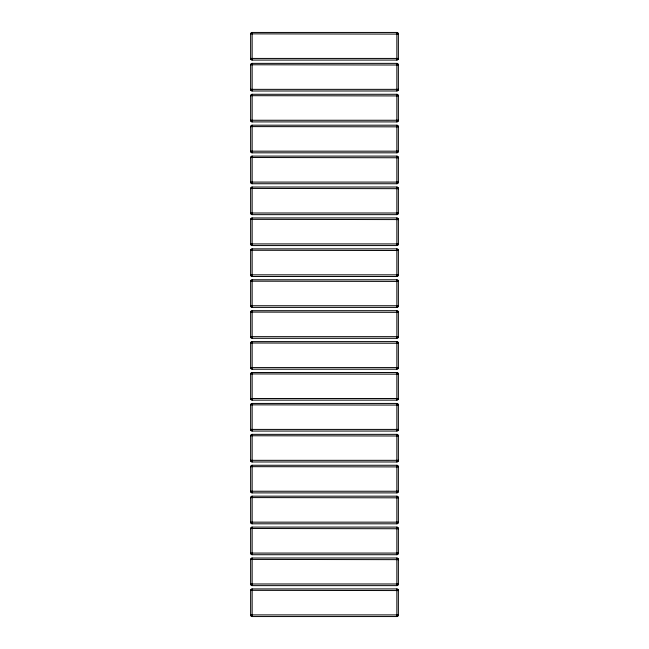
<?xml version="1.0" encoding="UTF-8"?>
<svg xmlns="http://www.w3.org/2000/svg" width="649" height="649" viewBox="0 0 649 649"><rect width="100%" height="100%" fill="white"/><g stroke="black" fill="none" stroke-linecap="round" stroke-linejoin="round"><path stroke-width="0.97" d="M398.372 59.01L398.372 33.513M398.372 89.927L398.372 64.429M398.372 120.844L398.372 95.346M398.372 151.761L398.372 126.255M398.372 182.677L398.372 157.172M398.372 213.586L398.372 188.088M398.372 244.503L398.372 219.005M398.372 275.419L398.372 249.922M398.372 306.336L398.372 280.839M398.372 337.253L398.372 311.747M398.372 368.161L398.372 342.664M398.372 399.078L398.372 373.581M398.372 429.995L398.372 404.497M398.372 460.912L398.372 435.414M398.372 491.828L398.372 466.323M398.372 522.745L398.372 497.239M398.372 553.654L398.372 528.156M398.372 584.571L398.372 559.073M398.372 615.487L398.372 589.99M250.628 59.01L250.628 33.651M250.628 89.927L250.628 64.567M250.628 120.844L250.628 95.476M250.628 151.761L250.628 126.393M250.628 182.677L250.628 157.309M250.628 213.586L250.628 188.226M250.628 244.503L250.628 219.143M250.628 275.419L250.628 250.06M250.628 306.336L250.628 280.968M250.628 337.253L250.628 311.885M250.628 368.161L250.628 342.802M250.628 399.078L250.628 373.719M250.628 429.995L250.628 404.635M250.628 460.912L250.628 435.544M250.628 491.828L250.628 466.461M250.628 522.745L250.628 497.377M250.628 553.654L250.628 528.294M250.628 584.571L250.628 559.211M398.372 58.881L398.502 58.434L250.498 58.434L250.628 58.881M250.628 615.487L250.628 590.119M398.372 89.789L398.502 89.351L250.498 89.351L250.628 89.789M398.372 120.706L398.502 120.26L250.498 120.26L250.628 120.706M398.372 151.623L398.502 151.176L250.498 151.176L250.628 151.623M398.372 182.539L398.502 182.093L250.498 182.093L250.628 182.539M398.372 213.456L398.502 213.01L250.498 213.01L250.628 213.456M398.372 244.365L398.502 243.927L250.498 243.927L250.628 244.365M398.372 275.281L398.502 274.835L250.498 274.835L250.628 275.281M398.372 306.198L398.502 305.752L250.498 305.752L250.628 306.198M398.372 337.115L398.502 336.669L250.498 336.669L250.628 337.115M398.372 368.032L398.502 367.585L250.498 367.585L250.628 368.032M398.372 398.94L398.502 398.502L250.498 398.502L250.628 398.94M398.372 429.857L398.502 429.411L250.498 429.411L250.628 429.857M398.372 460.774L398.502 460.328L250.498 460.328L250.628 460.774M398.372 491.691L398.502 491.244L250.498 491.244L250.628 491.691M398.372 522.607L398.502 522.161L250.498 522.161L250.628 522.607M398.372 553.524L398.502 553.078L250.498 553.078L250.628 553.524M398.372 584.433L398.502 583.986L250.498 583.986L250.628 584.433M398.372 615.349L398.502 614.903L250.498 614.903L250.628 615.349M398.372 33.651L398.502 34.097L250.628 33.853M398.372 64.567L398.502 65.014L250.628 64.77M398.372 95.476L398.502 95.922L250.628 95.687M398.372 126.393L398.502 126.839L250.628 126.596M398.372 157.309L398.502 157.756L250.628 157.512M398.372 188.226L398.502 188.672L250.628 188.429M398.372 219.143L398.502 219.589L250.628 219.346M398.372 250.06L398.502 250.498L250.628 250.263M398.372 280.968L398.502 281.415L250.628 281.179M398.372 311.885L398.502 312.331L250.628 312.088M398.372 342.802L398.502 343.248L250.628 343.005M398.372 373.719L398.502 374.165L250.628 373.921M398.372 404.635L398.502 405.073L250.628 404.838M398.372 435.544L398.502 435.99L250.628 435.755M398.372 466.461L398.502 466.907L250.628 466.663M398.372 497.377L398.502 497.824L250.628 497.58M398.372 528.294L398.502 528.74L250.628 528.497M398.372 559.211L398.502 559.649L250.628 559.414M398.372 590.119L398.502 590.566L250.628 590.33M250.498 34.097A1.647 1.647 0 0 1 252.145 32.45L396.855 32.45A1.647 1.647 0 0 1 398.502 34.097L398.372 33.853M250.628 58.67L250.498 58.434A1.647 1.647 0 0 0 252.145 60.073L396.855 60.073A1.647 1.647 0 0 0 398.502 58.434M250.498 65.014A1.647 1.647 0 0 1 252.145 63.367L396.855 63.367A1.647 1.647 0 0 1 398.502 65.014L398.372 64.77M250.628 89.586L250.498 89.351A1.647 1.647 0 0 0 252.145 90.99L396.855 90.99A1.647 1.647 0 0 0 398.502 89.351M250.498 95.922A1.647 1.647 0 0 1 252.145 94.283L396.855 94.283A1.647 1.647 0 0 1 398.502 95.922L398.372 95.687M250.628 120.503L250.498 120.26A1.647 1.647 0 0 0 252.145 121.907L396.855 121.907A1.647 1.647 0 0 0 398.502 120.26M250.498 126.839A1.647 1.647 0 0 1 252.145 125.192L396.855 125.192A1.647 1.647 0 0 1 398.502 126.839L398.372 126.596M250.628 151.42L250.498 151.176A1.647 1.647 0 0 0 252.145 152.823L396.855 152.823A1.647 1.647 0 0 0 398.502 151.176M250.498 157.756A1.647 1.647 0 0 1 252.145 156.109L396.855 156.109A1.647 1.647 0 0 1 398.502 157.756L398.372 157.512M250.628 182.337L250.498 182.093A1.647 1.647 0 0 0 252.145 183.74L396.855 183.74A1.647 1.647 0 0 0 398.502 182.093M250.498 188.672A1.647 1.647 0 0 1 252.145 187.026L396.855 187.026A1.647 1.647 0 0 1 398.502 188.672L398.372 188.429M250.628 213.245L250.498 213.01A1.647 1.647 0 0 0 252.145 214.649L396.855 214.649A1.647 1.647 0 0 0 398.502 213.01M250.498 219.589A1.647 1.647 0 0 1 252.145 217.942L396.855 217.942A1.647 1.647 0 0 1 398.502 219.589L398.372 219.346M250.628 244.162L250.498 243.927A1.647 1.647 0 0 0 252.145 245.565L396.855 245.565A1.647 1.647 0 0 0 398.502 243.927M250.498 250.498A1.647 1.647 0 0 1 252.145 248.859L396.855 248.859A1.647 1.647 0 0 1 398.502 250.498L398.372 250.263M250.628 275.079L250.498 274.835A1.647 1.647 0 0 0 252.145 276.482L396.855 276.482A1.647 1.647 0 0 0 398.502 274.835M250.498 281.415A1.647 1.647 0 0 1 252.145 279.768L396.855 279.768A1.647 1.647 0 0 1 398.502 281.415L398.372 281.179M250.628 305.995L250.498 305.752A1.647 1.647 0 0 0 252.145 307.399L396.855 307.399A1.647 1.647 0 0 0 398.502 305.752M250.498 312.331A1.647 1.647 0 0 1 252.145 310.684L396.855 310.684A1.647 1.647 0 0 1 398.502 312.331L398.372 312.088M250.628 336.912L250.498 336.669A1.647 1.647 0 0 0 252.145 338.316L396.855 338.316A1.647 1.647 0 0 0 398.502 336.669M250.498 343.248A1.647 1.647 0 0 1 252.145 341.601L396.855 341.601A1.647 1.647 0 0 1 398.502 343.248L398.372 343.005M250.628 367.821L250.498 367.585A1.647 1.647 0 0 0 252.145 369.232L396.855 369.232A1.647 1.647 0 0 0 398.502 367.585M250.498 374.165A1.647 1.647 0 0 1 252.145 372.518L396.855 372.518A1.647 1.647 0 0 1 398.502 374.165L398.372 373.921M250.628 398.737L250.498 398.502A1.647 1.647 0 0 0 252.145 400.141L396.855 400.141A1.647 1.647 0 0 0 398.502 398.502M250.498 405.073A1.647 1.647 0 0 1 252.145 403.435L396.855 403.435A1.647 1.647 0 0 1 398.502 405.073L398.372 404.838M250.628 429.654L250.498 429.411A1.647 1.647 0 0 0 252.145 431.058L396.855 431.058A1.647 1.647 0 0 0 398.502 429.411M250.498 435.99A1.647 1.647 0 0 1 252.145 434.351L396.855 434.351A1.647 1.647 0 0 1 398.502 435.99L398.372 435.755M250.628 460.571L250.498 460.328A1.647 1.647 0 0 0 252.145 461.974L396.855 461.974A1.647 1.647 0 0 0 398.502 460.328M250.498 466.907A1.647 1.647 0 0 1 252.145 465.26L396.855 465.26A1.647 1.647 0 0 1 398.502 466.907L398.372 466.663M250.628 491.488L250.498 491.244A1.647 1.647 0 0 0 252.145 492.891L396.855 492.891A1.647 1.647 0 0 0 398.502 491.244M250.498 497.824A1.647 1.647 0 0 1 252.145 496.177L396.855 496.177A1.647 1.647 0 0 1 398.502 497.824L398.372 497.58M250.628 522.404L250.498 522.161A1.647 1.647 0 0 0 252.145 523.808L396.855 523.808A1.647 1.647 0 0 0 398.502 522.161M250.498 528.74A1.647 1.647 0 0 1 252.145 527.093L396.855 527.093A1.647 1.647 0 0 1 398.502 528.74L398.372 528.497M250.628 553.313L250.498 553.078A1.647 1.647 0 0 0 252.145 554.717L396.855 554.717A1.647 1.647 0 0 0 398.502 553.078M250.498 559.649A1.647 1.647 0 0 1 252.145 558.01L396.855 558.01A1.647 1.647 0 0 1 398.502 559.649L398.372 559.414M250.628 584.23L250.498 583.986A1.647 1.647 0 0 0 252.145 585.633L396.855 585.633A1.647 1.647 0 0 0 398.502 583.986M250.498 590.566A1.647 1.647 0 0 1 252.145 588.927L396.855 588.927A1.647 1.647 0 0 1 398.502 590.566L398.372 590.33M250.628 615.147L250.498 614.903A1.647 1.647 0 0 0 252.145 616.55L396.855 616.55A1.647 1.647 0 0 0 398.502 614.903M397.302 58.881L396.855 58.434L397.099 59.01M397.302 89.789L396.855 89.351L397.099 89.927M397.302 120.706L396.855 120.26L397.099 120.844M397.302 151.623L396.855 151.176L397.099 151.761M397.302 182.539L396.855 182.093L397.099 182.677M397.302 213.456L396.855 213.01L397.099 213.586M397.302 244.365L396.855 243.927L397.099 244.503M397.302 275.281L396.855 274.835L397.099 275.419M397.302 306.198L396.855 305.752L397.099 306.336M397.302 337.115L396.855 336.669L397.099 337.253M397.302 368.032L396.855 367.585L397.099 368.161M397.302 398.94L396.855 398.502L397.099 399.078M397.302 429.857L396.855 429.411L397.099 429.995M397.302 460.774L396.855 460.328L397.099 460.912M397.302 491.691L396.855 491.244L397.099 491.828M397.302 522.607L396.855 522.161L397.099 522.745M397.302 553.524L396.855 553.078L397.099 553.654M397.302 584.433L396.855 583.986L397.099 584.571M397.302 615.349L396.855 614.903L397.099 615.487M396.855 32.45L396.855 60.073M396.855 63.367L396.855 90.99M396.855 94.283L396.855 121.907M396.855 125.192L396.855 152.823M396.855 156.109L396.855 183.74M396.855 187.026L396.855 214.649M396.855 217.942L396.855 245.565M396.855 248.859L396.855 276.482M396.855 279.768L396.855 307.399M396.855 310.684L396.855 338.316M396.855 341.601L396.855 369.232M396.855 372.518L396.855 400.141M396.855 403.435L396.855 431.058M396.855 434.351L396.855 461.974M396.855 465.26L396.855 492.891M396.855 496.177L396.855 523.808M396.855 527.093L396.855 554.717M396.855 558.01L396.855 585.633M396.855 588.927L396.855 616.55M252.145 32.45L252.145 60.073M252.145 63.367L252.145 90.99M252.145 94.283L252.145 121.907M252.145 125.192L252.145 152.823M252.145 156.109L252.145 183.74M252.145 187.026L252.145 214.649M252.145 217.942L252.145 245.565M252.145 248.859L252.145 276.482M252.145 279.768L252.145 307.399M252.145 310.684L252.145 338.316M252.145 341.601L252.145 369.232M252.145 372.518L252.145 400.141M252.145 403.435L252.145 431.058M252.145 434.351L252.145 461.974M252.145 465.26L252.145 492.891M252.145 496.177L252.145 523.808M252.145 527.093L252.145 554.717M252.145 558.01L252.145 585.633M252.145 588.927L252.145 616.55"/></g></svg>
